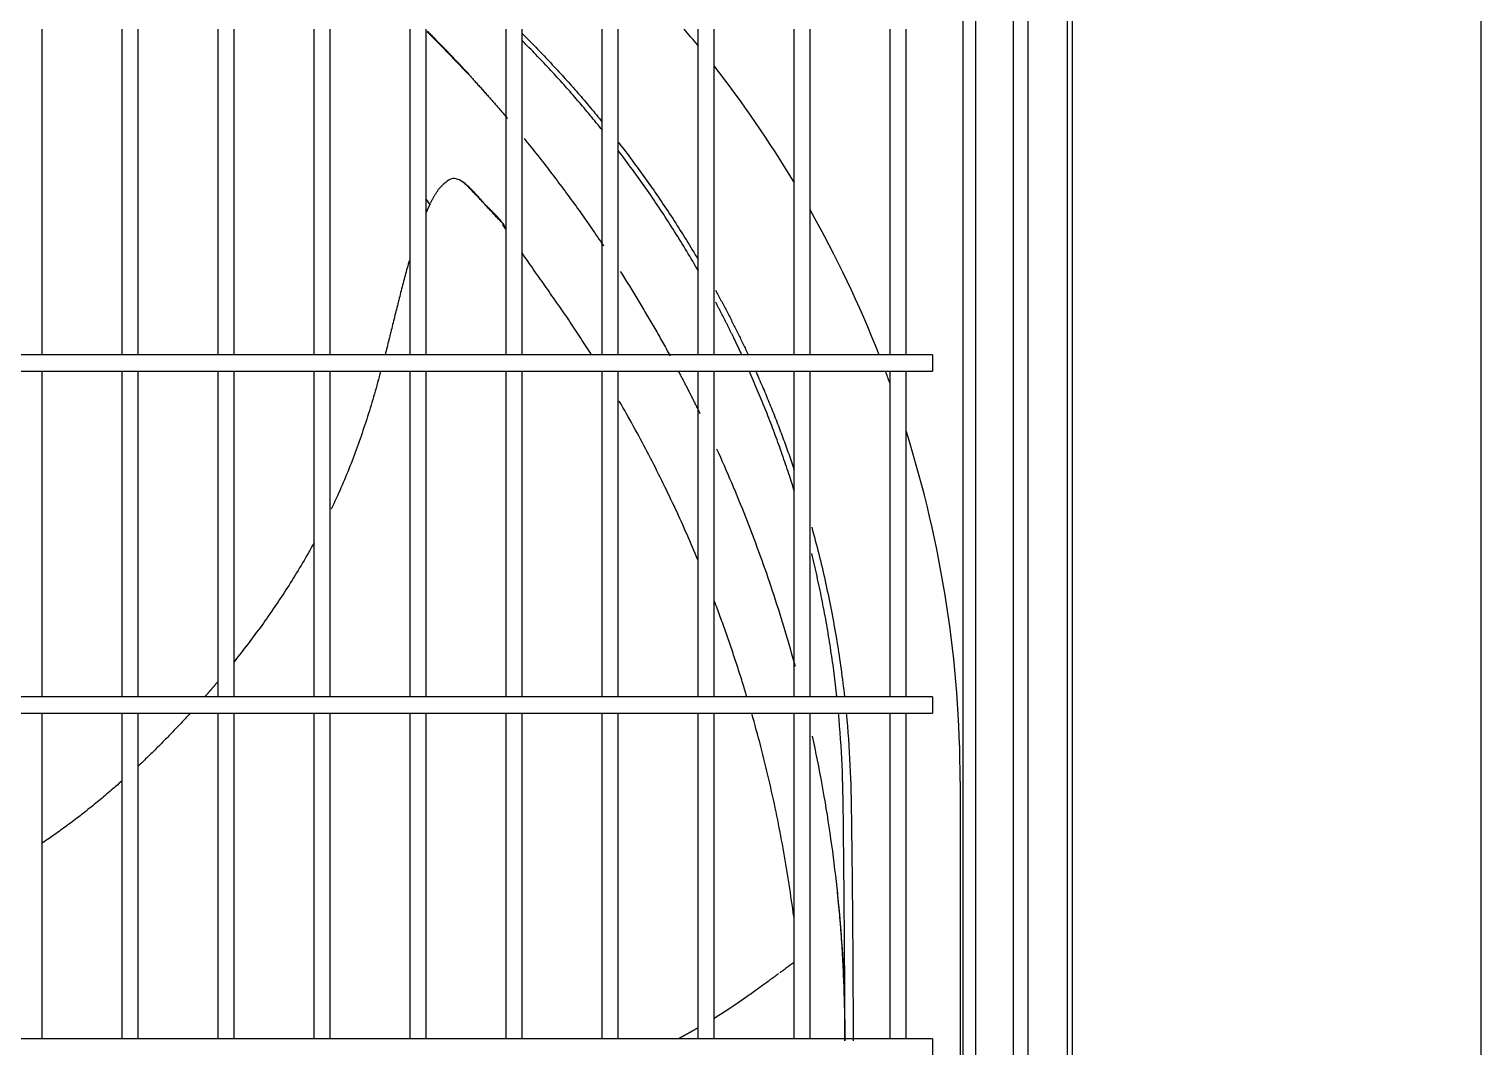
# Model space of a CAD drawing. Header units: millimetres. Extents: x 0 to 504600, y 0 to 118800.
# Drawn here: x 438068.8 to 438424.2, y 46058.7 to 46308 of the extents above; entities that cross this region are included whole.
import ezdxf

# ---------------------------------------------------------------- set-up
doc = ezdxf.new("R2010")
doc.units = ezdxf.units.MM
doc.header["$LTSCALE"] = 200
doc.layers.add('LG-AIRCON', color=240, linetype='Continuous')

# ---------------------------------------------------------------- blocks, each defined once
blk = doc.blocks.new('UXC')
at = {"layer": 'LG-AIRCON', "color": 0}
for p, q in [((1207.75, 721.4), (1207.75, 40.6)), ((1209.05, 40.6), (1209.05, 721.4)), ((1194.6, 110.97), (1194.6, 650.97)), ((1198.13, 650.97), (1198.13, 110.97)), ((1182.32, 114.82), (1182.32, 647.11)), ((1185.29, 647.11), (1185.29, 114.82)), ((956.81, 550.5), (956.81, 630.24)), ((976.31, 630.24), (976.31, 550.5)), ((980.31, 550.5), (980.31, 630.24)), ((999.81, 630.24), (999.81, 550.5)), ((1003.81, 550.5), (1003.81, 630.24)), ((1023.31, 630.24), (1023.31, 550.5)), ((1027.31, 550.5), (1027.31, 630.24)), ((1046.81, 630.24), (1046.81, 550.5)), ((1050.81, 550.5), (1050.81, 630.24)), ((1070.31, 630.24), (1070.31, 550.5)), ((1074.31, 550.5), (1074.31, 630.24)), ((1093.81, 630.25), (1093.81, 550.5)), ((1097.81, 550.5), (1097.81, 630.25)), ((1117.31, 630.25), (1117.31, 550.5)), ((1121.31, 550.5), (1121.31, 630.25)), ((1140.81, 630.25), (1140.81, 550.5)), ((1144.81, 550.5), (1144.81, 630.25)), ((1164.31, 630.25), (1164.31, 550.5)), ((1168.31, 550.5), (1168.31, 630.25)), ((1050.81, 588.48), (1051.78, 587.09)), ((1174.82, 550.5), (429.3, 550.5)), ((1174.82, 550.5), (1174.82, 548.5)), ((1174.82, 548.5), (1174.82, 546.5)), ((429.3, 546.5), (1174.82, 546.5)), ((956.81, 466.74), (956.81, 546.5)), ((976.31, 546.5), (976.31, 466.74)), ((980.31, 466.74), (980.31, 546.5)), ((999.81, 546.5), (999.81, 466.74)), ((1003.81, 466.74), (1003.81, 546.5)), ((1023.31, 546.5), (1023.31, 466.74)), ((1027.31, 466.74), (1027.31, 546.5)), ((1046.81, 546.5), (1046.81, 466.74)), ((1050.81, 466.74), (1050.81, 546.5)), ((1070.31, 546.5), (1070.31, 466.74)), ((1074.31, 466.74), (1074.31, 546.5)), ((1093.81, 546.5), (1093.81, 466.75)), ((1097.81, 466.75), (1097.81, 546.5)), ((1117.31, 546.5), (1117.31, 466.75)), ((1121.31, 466.75), (1121.31, 546.5)), ((1140.81, 546.5), (1140.81, 466.75)), ((1144.81, 466.75), (1144.81, 546.5)), ((1164.31, 546.5), (1164.31, 466.75)), ((1168.31, 466.75), (1168.31, 546.5)), ((1174.82, 466.75), (429.3, 466.75)), ((1174.82, 466.75), (1174.82, 464.75)), ((429.3, 462.75), (1174.82, 462.75)), ((956.81, 383), (956.81, 462.75)), ((976.31, 462.75), (976.31, 383)), ((980.31, 383), (980.31, 462.75)), ((999.81, 462.75), (999.81, 383)), ((1003.81, 383), (1003.81, 462.75)), ((1023.31, 462.75), (1023.31, 383)), ((1027.31, 383), (1027.31, 462.75)), ((1046.81, 462.75), (1046.81, 383)), ((1050.81, 383), (1050.81, 462.75)), ((1070.31, 462.75), (1070.31, 383)), ((1074.31, 383), (1074.31, 462.75)), ((1093.81, 462.75), (1093.81, 383)), ((1097.81, 383), (1097.81, 462.75)), ((1117.31, 462.75), (1117.31, 383)), ((1121.31, 383), (1121.31, 462.75)), ((1140.81, 462.75), (1140.81, 383)), ((1144.81, 383), (1144.81, 462.75)), ((1164.31, 462.75), (1164.31, 383)), ((1168.31, 383), (1168.31, 462.75)), ((1174.82, 464.75), (1174.82, 462.75)), ((1181.56, 446), (1181.56, 316)), ((1174.82, 383), (429.3, 383)), ((1174.82, 383), (1174.82, 381)), ((1174.82, 381), (1174.82, 379))]:
    blk.add_line(p, q, dxfattribs=at)
for points in [[(1051.11, 629.55), (1051.31, 629.35), (1051.52, 629.14), (1051.72, 628.94), (1051.93, 628.73), (1052.13, 628.53), (1052.33, 628.32), (1052.54, 628.12), (1052.74, 627.91), (1052.94, 627.71), (1053.15, 627.5), (1053.35, 627.3), (1053.55, 627.09), (1053.76, 626.88), (1053.96, 626.68), (1054.16, 626.47), (1054.36, 626.26), (1054.57, 626.06), (1054.77, 625.85), (1054.97, 625.64), (1055.17, 625.44), (1055.37, 625.23), (1055.58, 625.02), (1055.78, 624.82), (1055.98, 624.61), (1056.18, 624.4), (1056.38, 624.19), (1056.58, 623.98), (1056.78, 623.78), (1056.99, 623.57), (1057.19, 623.36), (1057.39, 623.15), (1057.59, 622.94), (1057.79, 622.74), (1057.99, 622.53), (1058.19, 622.32), (1058.39, 622.11), (1058.59, 621.9), (1058.79, 621.69), (1058.99, 621.49), (1059.19, 621.28), (1059.39, 621.07), (1059.59, 620.86), (1059.79, 620.65), (1060, 620.44), (1060.2, 620.23), (1060.4, 620.03), (1060.6, 619.82), (1060.8, 619.61), (1061, 619.4), (1061.2, 619.19)], [(1051.12, 629.72), (1051.32, 629.52), (1051.52, 629.32), (1051.72, 629.12), (1051.92, 628.92), (1052.12, 628.71), (1052.32, 628.51), (1052.52, 628.31), (1052.72, 628.1), (1052.92, 627.9), (1053.12, 627.7), (1053.32, 627.49), (1053.52, 627.29), (1053.72, 627.08), (1053.92, 626.88), (1054.13, 626.67), (1054.33, 626.46), (1054.53, 626.26), (1054.73, 626.05), (1054.93, 625.84), (1055.13, 625.63), (1055.33, 625.42), (1055.53, 625.22), (1055.73, 625.01), (1055.94, 624.8), (1056.14, 624.59), (1056.34, 624.38), (1056.54, 624.17), (1056.74, 623.95), (1056.94, 623.74), (1057.14, 623.53), (1057.35, 623.32), (1057.55, 623.11), (1057.75, 622.89), (1057.95, 622.68), (1058.15, 622.47), (1058.35, 622.25), (1058.56, 622.04), (1058.76, 621.82), (1058.96, 621.61), (1059.16, 621.39), (1059.36, 621.17), (1059.56, 620.96), (1059.77, 620.74), (1059.97, 620.52), (1060.17, 620.3), (1060.37, 620.09), (1060.57, 619.87), (1060.78, 619.65), (1060.98, 619.43), (1061.18, 619.21)], [(1074.38, 629.1), (1074.8, 628.69), (1075.21, 628.27), (1075.63, 627.86), (1076.04, 627.44), (1076.45, 627.02), (1076.86, 626.6), (1077.27, 626.19), (1077.68, 625.77), (1078.09, 625.34), (1078.5, 624.92), (1078.91, 624.5), (1079.31, 624.08), (1079.71, 623.65), (1080.12, 623.23), (1080.52, 622.8), (1080.92, 622.38), (1081.32, 621.95), (1081.72, 621.52), (1082.12, 621.09), (1082.52, 620.66), (1082.91, 620.23), (1083.31, 619.8), (1083.7, 619.37), (1084.1, 618.94), (1084.49, 618.51), (1084.88, 618.07), (1085.27, 617.64), (1085.66, 617.2), (1086.05, 616.77), (1086.44, 616.33), (1086.83, 615.89), (1087.21, 615.45), (1087.6, 615.01), (1087.98, 614.57), (1088.36, 614.13), (1088.75, 613.69), (1089.13, 613.25), (1089.51, 612.81), (1089.89, 612.36), (1090.26, 611.92), (1090.64, 611.47), (1091.02, 611.03), (1091.39, 610.58), (1091.77, 610.13), (1092.14, 609.68), (1092.51, 609.23), (1092.88, 608.78), (1093.25, 608.33), (1093.62, 607.88), (1093.99, 607.43)], [(1093.97, 605.47), (1093.6, 605.93), (1093.23, 606.39), (1092.86, 606.84), (1092.49, 607.3), (1092.12, 607.75), (1091.75, 608.2), (1091.38, 608.66), (1091, 609.11), (1090.63, 609.56), (1090.25, 610.01), (1089.87, 610.46), (1089.5, 610.91), (1089.12, 611.36), (1088.74, 611.8), (1088.36, 612.25), (1087.98, 612.69), (1087.59, 613.14), (1087.21, 613.58), (1086.82, 614.02), (1086.44, 614.47), (1086.05, 614.91), (1085.67, 615.35), (1085.28, 615.79), (1084.89, 616.22), (1084.5, 616.66), (1084.11, 617.1), (1083.71, 617.53), (1083.32, 617.97), (1082.93, 618.4), (1082.53, 618.84), (1082.14, 619.27), (1081.74, 619.7), (1081.34, 620.13), (1080.94, 620.56), (1080.54, 620.99), (1080.14, 621.42), (1079.74, 621.85), (1079.34, 622.27), (1078.94, 622.7), (1078.53, 623.12), (1078.13, 623.55), (1077.72, 623.97), (1077.31, 624.39), (1076.91, 624.82), (1076.5, 625.24), (1076.09, 625.66), (1075.68, 626.08), (1075.26, 626.49), (1074.85, 626.91), (1074.44, 627.33)], [(1058.8, 621.77), (1058.85, 621.72), (1058.9, 621.67), (1058.94, 621.62), (1058.99, 621.56), (1059.04, 621.51), (1059.09, 621.46), (1059.13, 621.41), (1059.18, 621.36), (1059.23, 621.31), (1059.28, 621.26), (1059.33, 621.2), (1059.37, 621.15), (1059.42, 621.1), (1059.47, 621.05), (1059.52, 621), (1059.57, 620.95), (1059.62, 620.9), (1059.67, 620.85), (1059.71, 620.8), (1059.76, 620.75), (1059.81, 620.7), (1059.86, 620.65), (1059.91, 620.6), (1059.96, 620.55), (1060.01, 620.5), (1060.06, 620.45), (1060.11, 620.4), (1060.16, 620.35), (1060.21, 620.3), (1060.26, 620.25), (1060.31, 620.2), (1060.36, 620.15), (1060.41, 620.1), (1060.46, 620.05), (1060.51, 620.01), (1060.56, 619.96), (1060.61, 619.91), (1060.66, 619.86), (1060.71, 619.81), (1060.76, 619.76), (1060.82, 619.71), (1060.87, 619.67), (1060.92, 619.62), (1060.97, 619.57), (1061.02, 619.52), (1061.07, 619.47), (1061.12, 619.43), (1061.18, 619.38), (1061.23, 619.33), (1061.28, 619.28)], [(1061.18, 619.21), (1061.38, 618.99), (1061.57, 618.78), (1061.76, 618.56), (1061.96, 618.35), (1062.15, 618.13), (1062.35, 617.92), (1062.54, 617.7), (1062.74, 617.49), (1062.93, 617.27), (1063.13, 617.06), (1063.32, 616.84), (1063.52, 616.62), (1063.71, 616.41), (1063.9, 616.19), (1064.1, 615.98), (1064.29, 615.76), (1064.49, 615.54), (1064.68, 615.33), (1064.87, 615.11), (1065.07, 614.89), (1065.26, 614.68), (1065.45, 614.46), (1065.64, 614.24), (1065.84, 614.03), (1066.03, 613.81), (1066.22, 613.59), (1066.41, 613.38), (1066.61, 613.16), (1066.8, 612.94), (1066.99, 612.72), (1067.18, 612.5), (1067.37, 612.28), (1067.56, 612.07), (1067.75, 611.85), (1067.94, 611.63), (1068.13, 611.41), (1068.32, 611.19), (1068.51, 610.97), (1068.7, 610.75), (1068.89, 610.53), (1069.08, 610.31), (1069.27, 610.09), (1069.46, 609.87), (1069.65, 609.65), (1069.83, 609.43), (1070.02, 609.2), (1070.21, 608.98), (1070.4, 608.76), (1070.58, 608.54), (1070.77, 608.32)], [(1074.83, 603.42), (1075.24, 602.91), (1075.65, 602.4), (1076.06, 601.9), (1076.47, 601.39), (1076.88, 600.88), (1077.29, 600.37), (1077.69, 599.86), (1078.1, 599.34), (1078.5, 598.83), (1078.9, 598.32), (1079.3, 597.8), (1079.71, 597.29), (1080.1, 596.77), (1080.5, 596.26), (1080.9, 595.74), (1081.3, 595.22), (1081.69, 594.7), (1082.09, 594.19), (1082.48, 593.67), (1082.88, 593.14), (1083.27, 592.62), (1083.66, 592.1), (1084.05, 591.58), (1084.44, 591.05), (1084.83, 590.53), (1085.22, 590), (1085.6, 589.48), (1085.99, 588.95), (1086.37, 588.43), (1086.76, 587.9), (1087.14, 587.37), (1087.52, 586.84), (1087.9, 586.31), (1088.28, 585.78), (1088.66, 585.25), (1089.04, 584.71), (1089.41, 584.18), (1089.79, 583.65), (1090.16, 583.11), (1090.54, 582.58), (1090.91, 582.04), (1091.28, 581.51), (1091.65, 580.97), (1092.02, 580.43), (1092.39, 579.89), (1092.75, 579.35), (1093.12, 578.81), (1093.49, 578.27), (1093.85, 577.73), (1094.21, 577.19)], [(1097.93, 602.47), (1098.35, 601.93), (1098.77, 601.38), (1099.19, 600.83), (1099.61, 600.28), (1100.03, 599.73), (1100.45, 599.17), (1100.86, 598.62), (1101.28, 598.06), (1101.69, 597.51), (1102.1, 596.95), (1102.51, 596.39), (1102.92, 595.83), (1103.33, 595.27), (1103.73, 594.71), (1104.14, 594.15), (1104.54, 593.59), (1104.94, 593.02), (1105.34, 592.45), (1105.74, 591.89), (1106.14, 591.32), (1106.53, 590.75), (1106.93, 590.18), (1107.32, 589.61), (1107.71, 589.04), (1108.1, 588.46), (1108.49, 587.89), (1108.88, 587.31), (1109.27, 586.74), (1109.65, 586.16), (1110.04, 585.58), (1110.42, 585), (1110.8, 584.42), (1111.18, 583.84), (1111.56, 583.25), (1111.93, 582.67), (1112.31, 582.08), (1112.68, 581.5), (1113.05, 580.91), (1113.43, 580.32), (1113.79, 579.73), (1114.16, 579.14), (1114.53, 578.55), (1114.9, 577.95), (1115.26, 577.36), (1115.62, 576.76), (1115.98, 576.17), (1116.34, 575.57), (1116.7, 574.97), (1117.06, 574.37), (1117.41, 573.77)], [(1117.51, 570.94), (1117.16, 571.56), (1116.8, 572.17), (1116.45, 572.78), (1116.09, 573.39), (1115.73, 574), (1115.37, 574.61), (1115, 575.22), (1114.64, 575.83), (1114.27, 576.43), (1113.9, 577.04), (1113.53, 577.64), (1113.16, 578.25), (1112.79, 578.85), (1112.42, 579.45), (1112.04, 580.05), (1111.66, 580.65), (1111.28, 581.25), (1110.9, 581.85), (1110.52, 582.45), (1110.14, 583.04), (1109.75, 583.64), (1109.37, 584.23), (1108.98, 584.82), (1108.59, 585.42), (1108.2, 586.01), (1107.8, 586.6), (1107.41, 587.18), (1107.01, 587.77), (1106.62, 588.36), (1106.22, 588.94), (1105.82, 589.53), (1105.41, 590.11), (1105.01, 590.69), (1104.61, 591.27), (1104.2, 591.85), (1103.79, 592.43), (1103.38, 593.01), (1102.97, 593.58), (1102.56, 594.16), (1102.14, 594.73), (1101.73, 595.31), (1101.31, 595.88), (1100.89, 596.45), (1100.47, 597.02), (1100.05, 597.59), (1099.63, 598.16), (1099.2, 598.72), (1098.78, 599.29), (1098.35, 599.86), (1097.92, 600.42)], [(1070.35, 581.24), (1070.26, 581.58), (1070.12, 581.9), (1069.91, 582.2), (1069.67, 582.51), (1069.4, 582.81), (1069.12, 583.11), (1068.84, 583.41), (1068.56, 583.71), (1068.27, 584), (1067.99, 584.3), (1067.71, 584.6), (1067.42, 584.9), (1067.14, 585.2), (1066.87, 585.51), (1066.59, 585.81), (1066.31, 586.12), (1066.04, 586.42), (1065.76, 586.73), (1065.48, 587.03), (1065.2, 587.33), (1064.92, 587.63), (1064.64, 587.94), (1064.36, 588.24), (1064.08, 588.54), (1063.8, 588.84), (1063.51, 589.14), (1063.23, 589.43), (1062.95, 589.73), (1062.66, 590.03), (1062.38, 590.33), (1062.1, 590.63), (1061.81, 590.93), (1061.53, 591.23), (1061.24, 591.52), (1060.95, 591.81), (1060.65, 592.09), (1060.34, 592.36), (1060.02, 592.62), (1059.69, 592.86), (1059.34, 593.08), (1058.98, 593.28), (1058.6, 593.44), (1058.21, 593.55), (1057.8, 593.61), (1057.4, 593.62), (1057, 593.55), (1056.62, 593.41), (1056.27, 593.2), (1055.94, 592.96), (1055.63, 592.69)], [(1055.63, 592.69), (1055.56, 592.64), (1055.48, 592.59), (1055.41, 592.54), (1055.35, 592.49), (1055.28, 592.44), (1055.22, 592.39), (1055.16, 592.34), (1055.09, 592.29), (1055.03, 592.23), (1054.96, 592.17), (1054.88, 592.09), (1054.8, 592.02), (1054.72, 591.94), (1054.64, 591.86), (1054.56, 591.78), (1054.49, 591.7), (1054.42, 591.62), (1054.35, 591.54), (1054.28, 591.46), (1054.21, 591.38), (1054.13, 591.28), (1054.05, 591.19), (1053.97, 591.08), (1053.89, 590.98), (1053.81, 590.87), (1053.73, 590.76), (1053.65, 590.66), (1053.58, 590.56), (1053.51, 590.46), (1053.43, 590.35), (1053.35, 590.23), (1053.27, 590.1), (1053.18, 589.96), (1053.1, 589.84), (1053.02, 589.72), (1052.95, 589.6), (1052.87, 589.47), (1052.79, 589.34), (1052.71, 589.2), (1052.63, 589.06), (1052.54, 588.91), (1052.46, 588.75), (1052.38, 588.61), (1052.3, 588.46), (1052.22, 588.32), (1052.15, 588.17), (1052.07, 588.02), (1051.98, 587.85), (1051.9, 587.69), (1051.82, 587.52)], [(1069.83, 582.36), (1069.66, 582.59), (1069.49, 582.82), (1069.31, 583.04), (1069.13, 583.27), (1068.95, 583.49), (1068.76, 583.71), (1068.57, 583.93), (1068.38, 584.14), (1068.19, 584.35), (1067.99, 584.56), (1067.79, 584.76), (1067.59, 584.97), (1067.38, 585.17), (1067.18, 585.37), (1066.97, 585.57), (1066.76, 585.77), (1066.56, 585.97), (1066.35, 586.17), (1066.15, 586.38), (1065.94, 586.58), (1065.74, 586.79), (1065.54, 586.99), (1065.35, 587.2), (1065.15, 587.41), (1064.96, 587.63), (1064.77, 587.84), (1064.57, 588.05), (1064.38, 588.27), (1064.19, 588.48), (1064, 588.7), (1063.81, 588.91), (1063.62, 589.13), (1063.43, 589.34), (1063.24, 589.56), (1063.04, 589.77), (1062.85, 589.98), (1062.65, 590.19), (1062.46, 590.4), (1062.26, 590.6), (1062.06, 590.81), (1061.85, 591.01), (1061.65, 591.22), (1061.44, 591.42), (1061.24, 591.62), (1061.02, 591.81), (1060.81, 592.01), (1060.59, 592.2), (1060.37, 592.39), (1060.14, 592.56), (1059.9, 592.72)], [(1051.58, 587.02), (1051.56, 586.98), (1051.54, 586.95), (1051.53, 586.92), (1051.51, 586.88), (1051.5, 586.85), (1051.48, 586.81), (1051.46, 586.78), (1051.45, 586.74), (1051.43, 586.71), (1051.42, 586.68), (1051.4, 586.64), (1051.39, 586.61), (1051.37, 586.57), (1051.35, 586.54), (1051.34, 586.5), (1051.32, 586.47), (1051.31, 586.44), (1051.29, 586.4), (1051.28, 586.37), (1051.26, 586.33), (1051.24, 586.3), (1051.23, 586.26), (1051.21, 586.23), (1051.2, 586.19), (1051.18, 586.16), (1051.17, 586.12), (1051.15, 586.09), (1051.14, 586.06), (1051.12, 586.02), (1051.1, 585.99), (1051.09, 585.95), (1051.07, 585.92), (1051.06, 585.88), (1051.04, 585.85), (1051.03, 585.81), (1051.01, 585.78), (1051, 585.74), (1050.98, 585.71), (1050.97, 585.67), (1050.95, 585.64), (1050.93, 585.6), (1050.92, 585.57), (1050.9, 585.53), (1050.89, 585.5), (1050.87, 585.47), (1050.86, 585.43), (1050.84, 585.4), (1050.83, 585.36), (1050.81, 585.33), (1050.8, 585.29)], [(1070.33, 581.22), (1070.31, 581.24), (1070.3, 581.26), (1070.28, 581.28), (1070.27, 581.31), (1070.25, 581.33), (1070.24, 581.35), (1070.22, 581.37), (1070.21, 581.4), (1070.19, 581.42), (1070.18, 581.44), (1070.16, 581.46), (1070.15, 581.48), (1070.13, 581.51), (1070.12, 581.53), (1070.1, 581.55), (1070.08, 581.57), (1070.07, 581.6), (1070.05, 581.62), (1070.04, 581.64), (1070.02, 581.66), (1070.01, 581.68), (1069.99, 581.71), (1069.98, 581.73), (1069.96, 581.75), (1069.95, 581.77), (1069.93, 581.8), (1069.92, 581.82), (1069.9, 581.84), (1069.89, 581.86), (1069.87, 581.89), (1069.86, 581.91), (1069.84, 581.93), (1069.83, 581.95), (1069.81, 581.97), (1069.8, 582), (1069.78, 582.02), (1069.77, 582.04), (1069.75, 582.06), (1069.74, 582.09), (1069.72, 582.11), (1069.71, 582.13), (1069.69, 582.15), (1069.68, 582.18), (1069.66, 582.2), (1069.65, 582.22), (1069.63, 582.24), (1069.61, 582.26), (1069.6, 582.29), (1069.58, 582.31), (1069.57, 582.33)], [(1046.72, 573.59), (1046.58, 573.13), (1046.45, 572.66), (1046.32, 572.2), (1046.19, 571.73), (1046.06, 571.27), (1045.93, 570.8), (1045.81, 570.34), (1045.68, 569.87), (1045.56, 569.41), (1045.43, 568.95), (1045.31, 568.49), (1045.19, 568.02), (1045.07, 567.56), (1044.95, 567.1), (1044.83, 566.63), (1044.71, 566.17), (1044.59, 565.71), (1044.47, 565.25), (1044.36, 564.79), (1044.24, 564.33), (1044.12, 563.86), (1044.01, 563.4), (1043.89, 562.94), (1043.78, 562.48), (1043.66, 562.02), (1043.55, 561.56), (1043.43, 561.1), (1043.32, 560.64), (1043.2, 560.18), (1043.09, 559.72), (1042.97, 559.25), (1042.86, 558.79), (1042.75, 558.33), (1042.63, 557.87), (1042.52, 557.41), (1042.4, 556.95), (1042.29, 556.49), (1042.17, 556.03), (1042.06, 555.56), (1041.94, 555.1), (1041.83, 554.64), (1041.71, 554.18), (1041.6, 553.72), (1041.48, 553.25), (1041.36, 552.79), (1041.25, 552.33), (1041.13, 551.87), (1041.01, 551.41), (1040.89, 550.94), (1040.77, 550.48)], [(1091.27, 550.51), (1090.96, 551.01), (1090.64, 551.51), (1090.32, 552.01), (1090, 552.52), (1089.68, 553.02), (1089.36, 553.52), (1089.04, 554.02), (1088.71, 554.52), (1088.39, 555.02), (1088.06, 555.52), (1087.73, 556.02), (1087.4, 556.52), (1087.07, 557.02), (1086.74, 557.51), (1086.41, 558.01), (1086.08, 558.51), (1085.74, 559.01), (1085.4, 559.5), (1085.07, 560), (1084.73, 560.5), (1084.39, 560.99), (1084.05, 561.49), (1083.7, 561.98), (1083.36, 562.47), (1083.02, 562.97), (1082.67, 563.46), (1082.33, 563.96), (1081.98, 564.45), (1081.63, 564.95), (1081.29, 565.44), (1080.94, 565.94), (1080.59, 566.43), (1080.24, 566.93), (1079.89, 567.42), (1079.55, 567.92), (1079.2, 568.41), (1078.85, 568.91), (1078.5, 569.41), (1078.15, 569.9), (1077.8, 570.4), (1077.45, 570.9), (1077.1, 571.4), (1076.75, 571.9), (1076.41, 572.4), (1076.06, 572.9), (1075.71, 573.4), (1075.36, 573.9), (1075.01, 574.41), (1074.66, 574.91), (1074.31, 575.41)], [(1098.36, 570.85), (1098.62, 570.44), (1098.88, 570.04), (1099.13, 569.63), (1099.39, 569.23), (1099.64, 568.82), (1099.9, 568.42), (1100.15, 568.01), (1100.41, 567.6), (1100.66, 567.2), (1100.91, 566.79), (1101.17, 566.38), (1101.42, 565.97), (1101.67, 565.56), (1101.92, 565.15), (1102.17, 564.74), (1102.42, 564.33), (1102.67, 563.92), (1102.92, 563.51), (1103.16, 563.1), (1103.41, 562.69), (1103.66, 562.28), (1103.9, 561.87), (1104.15, 561.46), (1104.39, 561.04), (1104.64, 560.63), (1104.88, 560.22), (1105.13, 559.81), (1105.37, 559.39), (1105.61, 558.98), (1105.85, 558.56), (1106.09, 558.15), (1106.33, 557.73), (1106.57, 557.32), (1106.81, 556.9), (1107.05, 556.49), (1107.29, 556.07), (1107.53, 555.65), (1107.76, 555.23), (1108, 554.82), (1108.24, 554.4), (1108.47, 553.98), (1108.71, 553.56), (1108.94, 553.14), (1109.18, 552.72), (1109.41, 552.31), (1109.64, 551.89), (1109.87, 551.47), (1110.1, 551.05), (1110.33, 550.62), (1110.57, 550.2)], [(1121.66, 566.3), (1121.83, 565.99), (1122, 565.68), (1122.17, 565.37), (1122.34, 565.06), (1122.51, 564.75), (1122.68, 564.43), (1122.84, 564.12), (1123.01, 563.81), (1123.18, 563.5), (1123.34, 563.19), (1123.51, 562.87), (1123.67, 562.56), (1123.84, 562.25), (1124, 561.93), (1124.17, 561.62), (1124.33, 561.31), (1124.49, 560.99), (1124.66, 560.68), (1124.82, 560.37), (1124.98, 560.05), (1125.14, 559.74), (1125.3, 559.42), (1125.46, 559.11), (1125.62, 558.79), (1125.78, 558.48), (1125.94, 558.16), (1126.1, 557.85), (1126.26, 557.53), (1126.42, 557.22), (1126.58, 556.9), (1126.73, 556.59), (1126.89, 556.27), (1127.05, 555.95), (1127.2, 555.64), (1127.36, 555.32), (1127.51, 555), (1127.67, 554.69), (1127.82, 554.37), (1127.98, 554.05), (1128.13, 553.74), (1128.28, 553.42), (1128.43, 553.1), (1128.59, 552.78), (1128.74, 552.46), (1128.89, 552.15), (1129.04, 551.83), (1129.19, 551.51), (1129.34, 551.19), (1129.49, 550.87), (1129.64, 550.55)], [(1126.14, 554.62), (1126.05, 554.8), (1125.96, 554.98), (1125.88, 555.15), (1125.79, 555.33), (1125.71, 555.5), (1125.62, 555.68), (1125.53, 555.86), (1125.45, 556.03), (1125.36, 556.21), (1125.27, 556.38), (1125.19, 556.56), (1125.1, 556.73), (1125.01, 556.91), (1124.93, 557.08), (1124.84, 557.26), (1124.75, 557.44), (1124.66, 557.61), (1124.58, 557.79), (1124.49, 557.96), (1124.4, 558.14), (1124.31, 558.31), (1124.22, 558.49), (1124.13, 558.66), (1124.05, 558.84), (1123.96, 559.01), (1123.87, 559.19), (1123.78, 559.36), (1123.69, 559.53), (1123.6, 559.71), (1123.51, 559.88), (1123.42, 560.06), (1123.33, 560.23), (1123.24, 560.41), (1123.15, 560.58), (1123.06, 560.76), (1122.97, 560.93), (1122.88, 561.1), (1122.79, 561.28), (1122.7, 561.45), (1122.61, 561.63), (1122.52, 561.8), (1122.43, 561.97), (1122.34, 562.15), (1122.24, 562.32), (1122.15, 562.5), (1122.06, 562.67), (1121.97, 562.84), (1121.88, 563.02), (1121.79, 563.19), (1121.69, 563.36)], [(1128.06, 550.57), (1128.03, 550.65), (1127.99, 550.73), (1127.95, 550.81), (1127.91, 550.89), (1127.87, 550.97), (1127.84, 551.05), (1127.8, 551.14), (1127.76, 551.22), (1127.72, 551.3), (1127.68, 551.38), (1127.65, 551.46), (1127.61, 551.54), (1127.57, 551.62), (1127.53, 551.71), (1127.49, 551.79), (1127.45, 551.87), (1127.42, 551.95), (1127.38, 552.03), (1127.34, 552.11), (1127.3, 552.19), (1127.26, 552.27), (1127.22, 552.36), (1127.19, 552.44), (1127.15, 552.52), (1127.11, 552.6), (1127.07, 552.68), (1127.03, 552.76), (1126.99, 552.84), (1126.95, 552.92), (1126.92, 553), (1126.88, 553.09), (1126.84, 553.17), (1126.8, 553.25), (1126.76, 553.33), (1126.72, 553.41), (1126.68, 553.49), (1126.64, 553.57), (1126.61, 553.65), (1126.57, 553.73), (1126.53, 553.82), (1126.49, 553.9), (1126.45, 553.98), (1126.41, 554.06), (1126.37, 554.14), (1126.33, 554.22), (1126.29, 554.3), (1126.25, 554.38), (1126.21, 554.46), (1126.18, 554.54), (1126.14, 554.62)], [(1039.72, 546.48), (1039.53, 545.78), (1039.34, 545.08), (1039.15, 544.39), (1038.96, 543.69), (1038.76, 542.99), (1038.57, 542.3), (1038.37, 541.6), (1038.17, 540.91), (1037.97, 540.22), (1037.76, 539.52), (1037.56, 538.83), (1037.35, 538.14), (1037.14, 537.45), (1036.93, 536.76), (1036.71, 536.07), (1036.49, 535.38), (1036.27, 534.69), (1036.05, 534.01), (1035.83, 533.32), (1035.6, 532.64), (1035.37, 531.95), (1035.14, 531.27), (1034.91, 530.59), (1034.67, 529.91), (1034.44, 529.23), (1034.19, 528.55), (1033.95, 527.87), (1033.71, 527.2), (1033.46, 526.52), (1033.21, 525.85), (1032.95, 525.18), (1032.69, 524.51), (1032.44, 523.84), (1032.17, 523.17), (1031.91, 522.5), (1031.64, 521.84), (1031.37, 521.17), (1031.1, 520.51), (1030.82, 519.85), (1030.54, 519.19), (1030.26, 518.53), (1029.97, 517.87), (1029.68, 517.21), (1029.39, 516.56), (1029.1, 515.91), (1028.81, 515.26), (1028.51, 514.61), (1028.21, 513.96), (1027.9, 513.31), (1027.6, 512.67)], [(1112.52, 546.57), (1112.63, 546.36), (1112.74, 546.15), (1112.85, 545.95), (1112.96, 545.74), (1113.07, 545.53), (1113.18, 545.32), (1113.29, 545.12), (1113.4, 544.91), (1113.51, 544.7), (1113.61, 544.49), (1113.72, 544.28), (1113.83, 544.08), (1113.94, 543.87), (1114.05, 543.66), (1114.16, 543.45), (1114.26, 543.24), (1114.37, 543.03), (1114.48, 542.83), (1114.59, 542.62), (1114.69, 542.41), (1114.8, 542.2), (1114.91, 541.99), (1115.01, 541.78), (1115.12, 541.57), (1115.23, 541.36), (1115.33, 541.15), (1115.44, 540.95), (1115.55, 540.74), (1115.65, 540.53), (1115.76, 540.32), (1115.86, 540.11), (1115.97, 539.9), (1116.08, 539.69), (1116.18, 539.48), (1116.29, 539.27), (1116.39, 539.06), (1116.5, 538.85), (1116.6, 538.64), (1116.71, 538.43), (1116.81, 538.22), (1116.91, 538.01), (1117.02, 537.8), (1117.12, 537.59), (1117.23, 537.38), (1117.33, 537.17), (1117.43, 536.96), (1117.54, 536.75), (1117.64, 536.54), (1117.74, 536.32), (1117.85, 536.11)], [(1140.97, 517.09), (1140.79, 517.7), (1140.6, 518.3), (1140.41, 518.9), (1140.22, 519.5), (1140.02, 520.1), (1139.83, 520.7), (1139.63, 521.3), (1139.43, 521.9), (1139.24, 522.49), (1139.04, 523.09), (1138.83, 523.69), (1138.63, 524.28), (1138.43, 524.88), (1138.22, 525.48), (1138.01, 526.07), (1137.81, 526.66), (1137.6, 527.26), (1137.38, 527.85), (1137.17, 528.44), (1136.96, 529.03), (1136.74, 529.63), (1136.53, 530.22), (1136.31, 530.81), (1136.09, 531.4), (1135.87, 531.99), (1135.64, 532.58), (1135.42, 533.16), (1135.2, 533.75), (1134.97, 534.34), (1134.74, 534.93), (1134.51, 535.51), (1134.28, 536.1), (1134.05, 536.68), (1133.82, 537.27), (1133.58, 537.85), (1133.35, 538.43), (1133.11, 539.02), (1132.87, 539.6), (1132.63, 540.18), (1132.39, 540.76), (1132.14, 541.34), (1131.9, 541.92), (1131.65, 542.5), (1131.41, 543.08), (1131.16, 543.66), (1130.91, 544.24), (1130.66, 544.82), (1130.4, 545.39), (1130.15, 545.97), (1129.89, 546.55)], [(1131.46, 546.56), (1131.68, 546.08), (1131.89, 545.6), (1132.1, 545.13), (1132.31, 544.65), (1132.52, 544.17), (1132.72, 543.69), (1132.93, 543.21), (1133.14, 542.74), (1133.34, 542.26), (1133.55, 541.78), (1133.75, 541.3), (1133.95, 540.82), (1134.15, 540.33), (1134.35, 539.85), (1134.55, 539.37), (1134.75, 538.89), (1134.95, 538.41), (1135.14, 537.93), (1135.34, 537.44), (1135.54, 536.96), (1135.73, 536.48), (1135.92, 535.99), (1136.11, 535.51), (1136.3, 535.02), (1136.49, 534.54), (1136.68, 534.05), (1136.87, 533.57), (1137.06, 533.08), (1137.25, 532.59), (1137.43, 532.11), (1137.61, 531.62), (1137.8, 531.13), (1137.98, 530.64), (1138.16, 530.15), (1138.34, 529.67), (1138.52, 529.18), (1138.7, 528.69), (1138.88, 528.2), (1139.06, 527.71), (1139.23, 527.22), (1139.41, 526.72), (1139.58, 526.23), (1139.75, 525.74), (1139.93, 525.25), (1140.1, 524.76), (1140.27, 524.26), (1140.44, 523.77), (1140.61, 523.28), (1140.77, 522.78), (1140.94, 522.29)], [(1117.38, 500.24), (1117.05, 501.02), (1116.72, 501.79), (1116.39, 502.57), (1116.06, 503.35), (1115.72, 504.13), (1115.38, 504.91), (1115.04, 505.69), (1114.7, 506.47), (1114.36, 507.25), (1114.01, 508.03), (1113.66, 508.81), (1113.31, 509.59), (1112.95, 510.37), (1112.59, 511.15), (1112.24, 511.93), (1111.87, 512.71), (1111.51, 513.49), (1111.14, 514.27), (1110.77, 515.05), (1110.4, 515.83), (1110.03, 516.61), (1109.65, 517.39), (1109.27, 518.17), (1108.89, 518.95), (1108.51, 519.73), (1108.12, 520.51), (1107.73, 521.29), (1107.34, 522.07), (1106.95, 522.85), (1106.55, 523.63), (1106.15, 524.41), (1105.75, 525.19), (1105.35, 525.96), (1104.94, 526.74), (1104.54, 527.52), (1104.12, 528.3), (1103.71, 529.07), (1103.3, 529.85), (1102.88, 530.63), (1102.46, 531.41), (1102.03, 532.18), (1101.61, 532.96), (1101.18, 533.73), (1100.75, 534.51), (1100.32, 535.28), (1099.88, 536.06), (1099.44, 536.83), (1099, 537.61), (1098.56, 538.38), (1098.12, 539.15)], [(1121.92, 527.48), (1122.39, 526.45), (1122.85, 525.42), (1123.31, 524.38), (1123.77, 523.34), (1124.22, 522.31), (1124.67, 521.27), (1125.12, 520.22), (1125.57, 519.18), (1126.01, 518.14), (1126.45, 517.09), (1126.88, 516.04), (1127.31, 515), (1127.74, 513.95), (1128.16, 512.89), (1128.58, 511.84), (1129, 510.79), (1129.41, 509.73), (1129.82, 508.68), (1130.23, 507.62), (1130.63, 506.56), (1131.03, 505.5), (1131.43, 504.44), (1131.82, 503.37), (1132.21, 502.31), (1132.6, 501.24), (1132.98, 500.17), (1133.36, 499.11), (1133.74, 498.04), (1134.11, 496.97), (1134.48, 495.89), (1134.85, 494.82), (1135.21, 493.75), (1135.57, 492.67), (1135.92, 491.59), (1136.27, 490.52), (1136.62, 489.44), (1136.97, 488.36), (1137.31, 487.28), (1137.64, 486.19), (1137.98, 485.11), (1138.31, 484.03), (1138.64, 482.94), (1138.96, 481.85), (1139.28, 480.77), (1139.6, 479.68), (1139.91, 478.59), (1140.22, 477.5), (1140.53, 476.41), (1140.83, 475.31), (1141.13, 474.22)], [(1145.23, 508.27), (1145.45, 507.46), (1145.67, 506.64), (1145.89, 505.83), (1146.1, 505.01), (1146.32, 504.2), (1146.53, 503.38), (1146.74, 502.56), (1146.94, 501.74), (1147.14, 500.93), (1147.34, 500.1), (1147.54, 499.28), (1147.74, 498.46), (1147.93, 497.64), (1148.12, 496.81), (1148.31, 495.99), (1148.5, 495.16), (1148.68, 494.33), (1148.86, 493.5), (1149.04, 492.67), (1149.21, 491.84), (1149.38, 491.01), (1149.55, 490.18), (1149.72, 489.35), (1149.89, 488.51), (1150.05, 487.68), (1150.21, 486.85), (1150.37, 486.01), (1150.52, 485.18), (1150.67, 484.35), (1150.82, 483.51), (1150.97, 482.68), (1151.11, 481.85), (1151.25, 481.01), (1151.39, 480.18), (1151.52, 479.34), (1151.66, 478.51), (1151.78, 477.67), (1151.91, 476.84), (1152.04, 476), (1152.16, 475.17), (1152.28, 474.33), (1152.39, 473.5), (1152.51, 472.66), (1152.62, 471.82), (1152.73, 470.99), (1152.83, 470.15), (1152.94, 469.31), (1153.04, 468.48), (1153.14, 467.64), (1153.23, 466.8)], [(1023.38, 504.44), (1023.04, 503.82), (1022.7, 503.2), (1022.35, 502.58), (1022, 501.96), (1021.65, 501.35), (1021.3, 500.73), (1020.94, 500.12), (1020.59, 499.51), (1020.23, 498.9), (1019.86, 498.3), (1019.5, 497.69), (1019.13, 497.09), (1018.76, 496.49), (1018.39, 495.89), (1018.02, 495.29), (1017.64, 494.69), (1017.27, 494.1), (1016.89, 493.51), (1016.51, 492.91), (1016.12, 492.33), (1015.74, 491.74), (1015.35, 491.15), (1014.96, 490.56), (1014.57, 489.98), (1014.18, 489.4), (1013.79, 488.82), (1013.39, 488.24), (1012.99, 487.66), (1012.59, 487.09), (1012.19, 486.51), (1011.79, 485.94), (1011.38, 485.37), (1010.98, 484.8), (1010.57, 484.23), (1010.16, 483.66), (1009.75, 483.1), (1009.33, 482.54), (1008.92, 481.97), (1008.5, 481.41), (1008.09, 480.85), (1007.67, 480.3), (1007.25, 479.74), (1006.82, 479.18), (1006.4, 478.63), (1005.97, 478.08), (1005.55, 477.53), (1005.12, 476.98), (1004.69, 476.43), (1004.26, 475.88), (1003.83, 475.34)], [(1151.38, 466.82), (1151.3, 467.52), (1151.22, 468.22), (1151.14, 468.93), (1151.06, 469.63), (1150.97, 470.33), (1150.89, 471.04), (1150.8, 471.74), (1150.71, 472.44), (1150.62, 473.15), (1150.52, 473.85), (1150.43, 474.55), (1150.33, 475.26), (1150.23, 475.96), (1150.13, 476.66), (1150.02, 477.36), (1149.92, 478.07), (1149.81, 478.77), (1149.7, 479.47), (1149.59, 480.17), (1149.48, 480.87), (1149.36, 481.58), (1149.25, 482.28), (1149.13, 482.98), (1149.01, 483.68), (1148.89, 484.38), (1148.76, 485.08), (1148.64, 485.79), (1148.51, 486.49), (1148.38, 487.19), (1148.25, 487.89), (1148.11, 488.59), (1147.98, 489.29), (1147.84, 489.99), (1147.7, 490.69), (1147.56, 491.39), (1147.41, 492.09), (1147.27, 492.79), (1147.12, 493.49), (1146.97, 494.18), (1146.82, 494.88), (1146.67, 495.58), (1146.52, 496.27), (1146.36, 496.97), (1146.2, 497.66), (1146.04, 498.35), (1145.88, 499.05), (1145.72, 499.74), (1145.55, 500.43), (1145.39, 501.12), (1145.22, 501.81)], [(1129.35, 466.74), (1129.21, 467.2), (1129.07, 467.66), (1128.93, 468.13), (1128.79, 468.59), (1128.65, 469.05), (1128.51, 469.52), (1128.36, 469.98), (1128.22, 470.44), (1128.07, 470.91), (1127.93, 471.37), (1127.78, 471.84), (1127.63, 472.3), (1127.48, 472.77), (1127.33, 473.24), (1127.18, 473.7), (1127.03, 474.17), (1126.88, 474.63), (1126.73, 475.1), (1126.58, 475.57), (1126.42, 476.03), (1126.27, 476.5), (1126.11, 476.97), (1125.95, 477.43), (1125.8, 477.9), (1125.64, 478.37), (1125.48, 478.84), (1125.32, 479.3), (1125.16, 479.77), (1125, 480.24), (1124.84, 480.71), (1124.67, 481.18), (1124.51, 481.65), (1124.34, 482.12), (1124.18, 482.59), (1124.01, 483.05), (1123.85, 483.52), (1123.68, 483.99), (1123.51, 484.46), (1123.34, 484.93), (1123.17, 485.4), (1123, 485.87), (1122.82, 486.34), (1122.65, 486.81), (1122.48, 487.28), (1122.3, 487.76), (1122.13, 488.23), (1121.95, 488.7), (1121.77, 489.17), (1121.6, 489.64), (1121.42, 490.11)], [(999.87, 470.5), (999.81, 470.42), (999.74, 470.35), (999.68, 470.27), (999.61, 470.19), (999.55, 470.12), (999.49, 470.04), (999.42, 469.97), (999.36, 469.89), (999.29, 469.81), (999.23, 469.74), (999.16, 469.66), (999.1, 469.59), (999.04, 469.51), (998.97, 469.44), (998.91, 469.36), (998.84, 469.28), (998.78, 469.21), (998.71, 469.13), (998.65, 469.06), (998.59, 468.98), (998.52, 468.91), (998.46, 468.83), (998.39, 468.75), (998.33, 468.68), (998.26, 468.6), (998.2, 468.53), (998.13, 468.45), (998.07, 468.38), (998, 468.3), (997.94, 468.23), (997.87, 468.15), (997.81, 468.08), (997.74, 468), (997.68, 467.92), (997.62, 467.85), (997.55, 467.77), (997.49, 467.7), (997.42, 467.62), (997.36, 467.55), (997.29, 467.47), (997.23, 467.4), (997.16, 467.32), (997.1, 467.25), (997.03, 467.17), (996.96, 467.1), (996.9, 467.02), (996.83, 466.95), (996.77, 466.87), (996.7, 466.8), (996.64, 466.72)], [(993.06, 462.71), (992.81, 462.44), (992.57, 462.17), (992.32, 461.91), (992.07, 461.64), (991.83, 461.37), (991.58, 461.1), (991.33, 460.84), (991.08, 460.57), (990.83, 460.3), (990.58, 460.04), (990.33, 459.77), (990.09, 459.51), (989.83, 459.25), (989.58, 458.98), (989.33, 458.72), (989.08, 458.46), (988.83, 458.19), (988.58, 457.93), (988.33, 457.67), (988.07, 457.41), (987.82, 457.15), (987.57, 456.89), (987.31, 456.63), (987.06, 456.37), (986.8, 456.11), (986.55, 455.85), (986.29, 455.59), (986.04, 455.33), (985.78, 455.07), (985.53, 454.82), (985.27, 454.56), (985.01, 454.3), (984.75, 454.05), (984.5, 453.79), (984.24, 453.54), (983.98, 453.28), (983.72, 453.03), (983.46, 452.77), (983.2, 452.52), (982.94, 452.27), (982.68, 452.01), (982.42, 451.76), (982.16, 451.51), (981.9, 451.26), (981.63, 451.01), (981.37, 450.76), (981.11, 450.51), (980.84, 450.26), (980.58, 450.01), (980.32, 449.76)], [(1140.83, 412.95), (1140.7, 413.93), (1140.57, 414.92), (1140.43, 415.9), (1140.29, 416.88), (1140.14, 417.87), (1140, 418.85), (1139.85, 419.83), (1139.7, 420.82), (1139.54, 421.8), (1139.39, 422.78), (1139.23, 423.77), (1139.06, 424.75), (1138.9, 425.73), (1138.73, 426.72), (1138.56, 427.7), (1138.39, 428.69), (1138.21, 429.68), (1138.03, 430.66), (1137.85, 431.65), (1137.67, 432.64), (1137.48, 433.63), (1137.29, 434.62), (1137.09, 435.61), (1136.89, 436.6), (1136.69, 437.59), (1136.49, 438.58), (1136.28, 439.58), (1136.07, 440.57), (1135.85, 441.57), (1135.63, 442.56), (1135.41, 443.56), (1135.19, 444.56), (1134.96, 445.56), (1134.72, 446.56), (1134.49, 447.56), (1134.25, 448.56), (1134.01, 449.57), (1133.76, 450.57), (1133.51, 451.58), (1133.26, 452.59), (1133, 453.59), (1132.74, 454.6), (1132.48, 455.61), (1132.21, 456.63), (1131.94, 457.64), (1131.66, 458.65), (1131.38, 459.67), (1131.1, 460.68), (1130.82, 461.7), (1130.53, 462.72)], [(1153.36, 382.49), (1153.36, 384.1), (1153.35, 385.71), (1153.35, 387.32), (1153.34, 388.92), (1153.34, 390.53), (1153.33, 392.14), (1153.32, 393.75), (1153.32, 395.35), (1153.31, 396.96), (1153.3, 398.57), (1153.29, 400.18), (1153.28, 401.78), (1153.27, 403.39), (1153.26, 405), (1153.25, 406.61), (1153.24, 408.21), (1153.23, 409.82), (1153.22, 411.43), (1153.2, 413.03), (1153.19, 414.64), (1153.18, 416.25), (1153.16, 417.85), (1153.15, 419.46), (1153.13, 421.07), (1153.11, 422.68), (1153.1, 424.28), (1153.08, 425.89), (1153.06, 427.5), (1153.05, 429.1), (1153.03, 430.71), (1153.02, 432.32), (1153, 433.92), (1152.98, 435.53), (1152.97, 437.14), (1152.95, 438.74), (1152.93, 440.35), (1152.9, 441.96), (1152.87, 443.56), (1152.83, 445.17), (1152.78, 446.77), (1152.73, 448.38), (1152.66, 449.98), (1152.59, 451.59), (1152.5, 453.19), (1152.41, 454.79), (1152.3, 456.39), (1152.19, 458), (1152.06, 459.6), (1151.93, 461.2), (1151.78, 462.8)], [(1153.65, 462.78), (1153.81, 461.18), (1153.95, 459.58), (1154.08, 457.98), (1154.2, 456.38), (1154.31, 454.78), (1154.41, 453.18), (1154.5, 451.58), (1154.58, 449.98), (1154.65, 448.37), (1154.71, 446.77), (1154.76, 445.17), (1154.81, 443.56), (1154.85, 441.96), (1154.88, 440.35), (1154.9, 438.74), (1154.93, 437.14), (1154.95, 435.53), (1154.97, 433.92), (1154.99, 432.32), (1155, 430.71), (1155.02, 429.1), (1155.04, 427.5), (1155.06, 425.89), (1155.08, 424.28), (1155.1, 422.68), (1155.12, 421.07), (1155.13, 419.46), (1155.15, 417.86), (1155.17, 416.25), (1155.18, 414.64), (1155.2, 413.04), (1155.21, 411.43), (1155.23, 409.82), (1155.24, 408.22), (1155.25, 406.61), (1155.26, 405), (1155.27, 403.39), (1155.28, 401.79), (1155.29, 400.18), (1155.3, 398.57), (1155.31, 396.97), (1155.32, 395.36), (1155.32, 393.75), (1155.33, 392.14), (1155.34, 390.54), (1155.34, 388.93), (1155.35, 387.32), (1155.35, 385.71), (1155.36, 384.11), (1155.36, 382.5)], [(1145.32, 457.08), (1145.64, 455.61), (1145.95, 454.14), (1146.26, 452.66), (1146.56, 451.19), (1146.85, 449.72), (1147.13, 448.24), (1147.41, 446.76), (1147.69, 445.28), (1147.95, 443.8), (1148.21, 442.32), (1148.47, 440.84), (1148.71, 439.36), (1148.96, 437.87), (1149.19, 436.39), (1149.42, 434.9), (1149.64, 433.42), (1149.85, 431.93), (1150.06, 430.44), (1150.27, 428.95), (1150.46, 427.46), (1150.65, 425.97), (1150.83, 424.48), (1151.01, 422.99), (1151.18, 421.49), (1151.34, 420), (1151.5, 418.51), (1151.65, 417.01), (1151.8, 415.51), (1151.94, 414.02), (1152.07, 412.52), (1152.2, 411.02), (1152.32, 409.53), (1152.43, 408.03), (1152.54, 406.53), (1152.64, 405.03), (1152.74, 403.53), (1152.82, 402.03), (1152.9, 400.53), (1152.98, 399.03), (1153.04, 397.53), (1153.1, 396.02), (1153.14, 394.52), (1153.19, 393.02), (1153.22, 391.52), (1153.25, 390.02), (1153.28, 388.51), (1153.3, 387.01), (1153.32, 385.51), (1153.34, 384), (1153.36, 382.5)], [(976.35, 446.12), (975.98, 445.8), (975.61, 445.47), (975.24, 445.14), (974.87, 444.82), (974.5, 444.49), (974.12, 444.17), (973.75, 443.84), (973.38, 443.52), (973, 443.2), (972.62, 442.88), (972.25, 442.56), (971.87, 442.24), (971.49, 441.93), (971.11, 441.61), (970.73, 441.3), (970.35, 440.98), (969.97, 440.67), (969.59, 440.36), (969.2, 440.04), (968.82, 439.73), (968.43, 439.43), (968.05, 439.12), (967.66, 438.81), (967.27, 438.51), (966.89, 438.2), (966.5, 437.9), (966.11, 437.59), (965.72, 437.29), (965.32, 436.99), (964.93, 436.69), (964.54, 436.4), (964.14, 436.1), (963.75, 435.8), (963.35, 435.51), (962.96, 435.22), (962.56, 434.92), (962.16, 434.63), (961.76, 434.34), (961.36, 434.05), (960.96, 433.77), (960.55, 433.48), (960.15, 433.2), (959.75, 432.91), (959.34, 432.63), (958.94, 432.35), (958.53, 432.07), (958.12, 431.79), (957.71, 431.52), (957.3, 431.24), (956.89, 430.97)], [(1151.47, 418.8), (1151.55, 418.03), (1151.63, 417.27), (1151.7, 416.5), (1151.77, 415.74), (1151.84, 414.97), (1151.91, 414.21), (1151.98, 413.45), (1152.04, 412.69), (1152.11, 411.93), (1152.17, 411.16), (1152.23, 410.4), (1152.29, 409.64), (1152.34, 408.88), (1152.4, 408.12), (1152.45, 407.36), (1152.5, 406.6), (1152.55, 405.84), (1152.6, 405.08), (1152.64, 404.32), (1152.69, 403.56), (1152.73, 402.8), (1152.77, 402.05), (1152.81, 401.29), (1152.85, 400.54), (1152.88, 399.78), (1152.92, 399.03), (1152.95, 398.28), (1152.98, 397.54), (1153.01, 396.8), (1153.04, 396.06), (1153.07, 395.32), (1153.09, 394.59), (1153.12, 393.87), (1153.14, 393.14), (1153.16, 392.42), (1153.18, 391.71), (1153.2, 390.99), (1153.22, 390.28), (1153.24, 389.57), (1153.25, 388.87), (1153.27, 388.16), (1153.28, 387.46), (1153.3, 386.75), (1153.31, 386.05), (1153.32, 385.37), (1153.33, 384.7), (1153.34, 384.07), (1153.35, 383.49), (1153.36, 382.98), (1153.36, 382.53)], [(1137.38, 399.17), (1137.48, 399.24), (1137.57, 399.3), (1137.67, 399.37), (1137.76, 399.44), (1137.85, 399.5), (1137.94, 399.57), (1138.03, 399.63), (1138.11, 399.69), (1138.2, 399.76), (1138.28, 399.82), (1138.37, 399.88), (1138.45, 399.94), (1138.53, 400), (1138.61, 400.06), (1138.69, 400.12), (1138.77, 400.18), (1138.85, 400.24), (1138.92, 400.3), (1139, 400.36), (1139.07, 400.42), (1139.15, 400.47), (1139.22, 400.53), (1139.29, 400.58), (1139.36, 400.64), (1139.43, 400.69), (1139.49, 400.74), (1139.56, 400.79), (1139.63, 400.84), (1139.69, 400.89), (1139.75, 400.94), (1139.82, 400.98), (1139.88, 401.03), (1139.94, 401.07), (1140, 401.11), (1140.06, 401.15), (1140.11, 401.19), (1140.17, 401.23), (1140.22, 401.27), (1140.28, 401.3), (1140.33, 401.34), (1140.38, 401.38), (1140.44, 401.41), (1140.49, 401.45), (1140.54, 401.48), (1140.59, 401.52), (1140.63, 401.55), (1140.68, 401.59), (1140.73, 401.63), (1140.77, 401.66), (1140.82, 401.7)], [(1121.31, 388.05), (1121.71, 388.29), (1122.1, 388.53), (1122.49, 388.78), (1122.88, 389.02), (1123.26, 389.27), (1123.64, 389.51), (1124.02, 389.76), (1124.4, 390), (1124.78, 390.25), (1125.15, 390.49), (1125.52, 390.74), (1125.89, 390.99), (1126.26, 391.23), (1126.62, 391.48), (1126.98, 391.72), (1127.33, 391.96), (1127.68, 392.21), (1128.03, 392.45), (1128.38, 392.69), (1128.73, 392.93), (1129.07, 393.17), (1129.41, 393.41), (1129.74, 393.65), (1130.07, 393.88), (1130.39, 394.11), (1130.72, 394.34), (1131.04, 394.57), (1131.35, 394.8), (1131.67, 395.03), (1131.98, 395.25), (1132.27, 395.46), (1132.57, 395.68), (1132.86, 395.89), (1133.16, 396.1), (1133.45, 396.32), (1133.73, 396.52), (1133.99, 396.71), (1134.25, 396.9), (1134.53, 397.1), (1134.8, 397.3), (1135.06, 397.48), (1135.29, 397.65), (1135.52, 397.82), (1135.78, 398.01), (1136.03, 398.19), (1136.24, 398.34), (1136.44, 398.49), (1136.66, 398.65), (1136.88, 398.81), (1137.1, 398.96)], [(1112.46, 382.98), (1112.56, 383.03), (1112.66, 383.08), (1112.76, 383.14), (1112.85, 383.19), (1112.95, 383.24), (1113.05, 383.3), (1113.15, 383.35), (1113.25, 383.4), (1113.35, 383.46), (1113.45, 383.51), (1113.54, 383.56), (1113.64, 383.62), (1113.74, 383.67), (1113.84, 383.72), (1113.94, 383.78), (1114.04, 383.83), (1114.13, 383.88), (1114.23, 383.94), (1114.33, 383.99), (1114.43, 384.05), (1114.53, 384.1), (1114.63, 384.15), (1114.72, 384.21), (1114.82, 384.26), (1114.92, 384.32), (1115.02, 384.37), (1115.12, 384.42), (1115.21, 384.48), (1115.31, 384.53), (1115.41, 384.59), (1115.51, 384.64), (1115.6, 384.7), (1115.7, 384.75), (1115.8, 384.81), (1115.89, 384.86), (1115.99, 384.91), (1116.09, 384.97), (1116.18, 385.02), (1116.28, 385.08), (1116.38, 385.13), (1116.47, 385.19), (1116.57, 385.24), (1116.66, 385.29), (1116.76, 385.35), (1116.85, 385.4), (1116.95, 385.46), (1117.04, 385.51), (1117.14, 385.57), (1117.23, 385.62), (1117.33, 385.68)]]:
    blk.add_lwpolyline(points, dxfattribs=at)
for start, end in [(39.2344, 40.2775), (31.0177, 37.9451), (21.5104, 29.4193), (20.0375, 20.6496), (0, 17.5405)]:
    blk.add_arc((896.56, 446), 285, start, end, dxfattribs=at)
blk = doc.blocks.new('UXC+UXC')
at = {"layer": 'LG-AIRCON', "color": 0}
blk.add_blockref('UXC', (1640, 0), dxfattribs=at)

msp = doc.modelspace()

# ---------------------------------------------------------------- linework, layer by layer
at = {"layer": 'LG-AIRCON', "color": 8}
msp.add_lwpolyline([(434944.22, 46538.42), (438424.22, 46538.42), (438424.22, 45578.42), (434944.22, 45578.42)], close=True, dxfattribs=at)

# ---------------------------------------------------------------- block references
at = {"layer": 'LG-AIRCON', "color": 211}
msp.add_blockref('UXC+UXC', (435475.17, 45677.72), dxfattribs=at)

doc.saveas('drawing.dxf')
